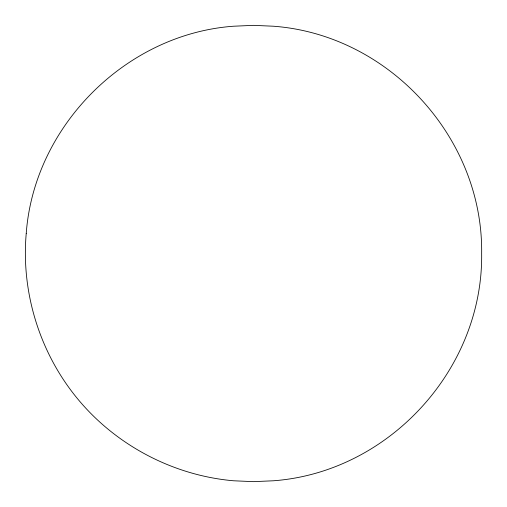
<?xml version="1.0" encoding="UTF-8"?>
<svg xmlns="http://www.w3.org/2000/svg" width="507" height="507" viewBox="0 0 507 507"><rect width="100%" height="100%" fill="white"/><g stroke="black" fill="none" stroke-linecap="round" stroke-linejoin="round"><path stroke-width="0.76" d="M26.218 233.613C20.964 293.223 40.237 354.336 78.724 400.15C117.161 446.014 174.002 475.604 233.613 480.782L253.5 481.65L273.387 480.782C388.844 472.245 483.209 369.267 481.65 253.5C483.209 137.733 388.844 34.755 273.387 26.218L253.5 25.35L233.613 26.218C125.977 33.994 33.994 125.977 26.218 233.613"/></g></svg>
